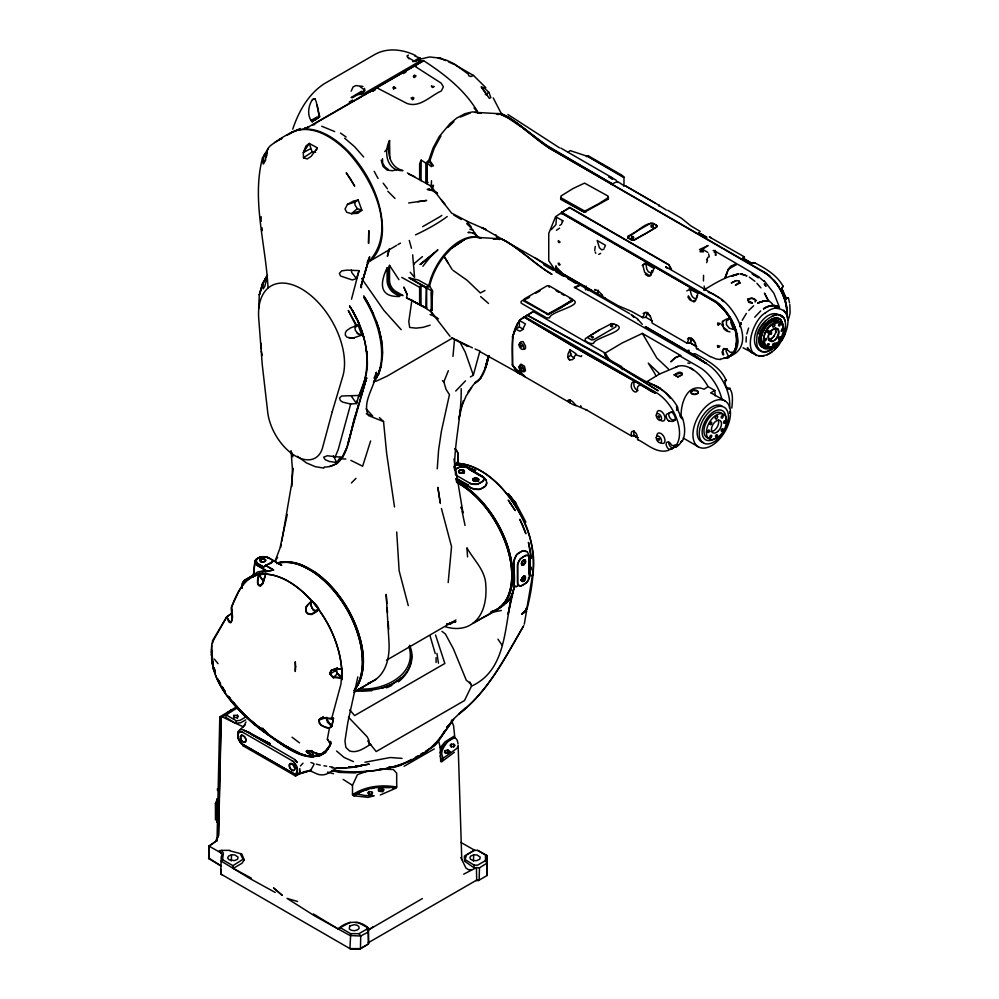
<?xml version="1.0" encoding="UTF-8"?>
<svg xmlns="http://www.w3.org/2000/svg" width="999" height="999" viewBox="0 0 999 999"><rect width="100%" height="100%" fill="white"/><g stroke="black" fill="none" stroke-linecap="round" stroke-linejoin="round"><path stroke-width="1.5" d="M368.481 789.347L362.699 790.808L353.871 795.816L356.631 793.918L365.184 795.504L374.275 795.816L368.094 797.352L353.871 795.816L352.497 794.729L352.497 785.314L357.467 774.637L367.869 770.891M475.974 880.556L478.421 880.531L487.212 875.436L486.875 863.211L485.489 860.614L485.489 854.907L477.609 850.361L474.188 850.361L464.385 856.093L464.56 861.138L474.138 867.869L474.188 865.159L465.122 859.59L466.508 854.894L474.188 850.361M529.645 576.798L529.657 557.966L528.471 555.544L525.699 555.456L520.217 558.941L517.569 564.235L517.619 584.49L520.679 586.113L526.735 582.629L528.459 579.895L528.621 577.472M562.499 273.464L556.58 270.005L556.056 266.533M623.975 186.264L623.975 177.123L622.34 175.499L587.986 155.657L586.475 156.506L587.986 155.657M715.334 301.71C730.406 312.862 743.98 336.488 732.642 354.258C743.843 336.551 730.144 313.162 715.459 301.898L561.913 213.249L561.176 213.886M754.982 263.112L751.223 262.949L743.268 258.416L743.268 257.193L743.481 258.466L751.273 263.012L754.208 262.562C765.334 268.294 776.772 274.9 783.066 286.189L782.929 287M216.034 819.068L216.059 803.308L217.108 798.913L216.059 803.308L218.544 804.932L217.095 806.243L217.357 822.177L217.095 806.243L217.832 804.994L215.422 803.471L216.184 802.609L215.896 818.243L217.058 821.578L215.896 818.243L215.497 819.392L217.757 820.803L216.758 821.99M458.116 455.344L458.104 460.989L454.233 467.12M487.212 875.436L486.863 855.494L477.609 850.361M519.842 344.992L519.842 342.857L520.929 341.758L523.126 341.621L525.511 346.129L525.524 348.276L524.438 349.375M551.236 229.67L555.968 224.613L556.406 217.17L562.812 220.754L562.237 221.691M362.462 660.227C362.649 670.416 360.801 681.118 354.608 689.46M425.849 183.117L425.849 163.087L421.178 160.115L421.029 180.619L425.849 183.117L428.121 182.405M557.529 269.118L554.47 269.118L548.751 260.689L548.751 233.454L555.569 216.696L569.555 207.342L668.843 264.66L671.515 269.38M782.829 329.37L781.305 331.443L781.767 329.058A1.374 0.799 -60 0 1 782.829 329.37C784.365 306.468 758.84 325.012 759.777 337.849A16.558 9.565 -60 0 0 760.501 344.78C774.787 363.374 797.989 312.212 771.727 324.812C756.031 336.288 767.095 359.952 780.381 339.385C788.586 331.568 780.719 314.385 770.679 325.199C762.874 329.283 759.252 351.835 772.389 346.303M513.873 584.727C516.158 574.962 510.951 564.073 516.446 555.132A16.259 11.513 -75.1 0 1 524.013 550.761L526.498 551.548M260.901 561.962L260.951 559.065L264.061 558.866L265.597 559.865L265.409 561.138L262.362 562.075L259.777 560.227L260.951 559.065M342.22 679.707C342.37 646.041 326.573 612.375 301.136 590.471C290.309 581.293 276.885 573.726 262.287 574.013C245.042 575.287 236.925 592.707 231.656 606.843L232.255 610.676M221.079 865.821L208.704 858.641L208.978 846.091L215.247 841.807L218.419 835.639L221.079 717.432L237.575 707.829M389.548 140.559C386.925 152.497 389.26 167.07 402.959 170.592C386.875 171.491 383.366 152.035 389.548 140.559L389.847 158.466M681.555 373.351L682.117 374.912L677.921 376.973L674.275 374.875L677.909 372.689A2.572 1.486 0 0 1 681.543 372.689A2.572 1.486 0 0 1 681.543 374.787L677.909 376.885L674.288 374.787M413.836 264.373L413.761 263.449M723.513 358.316C752.697 352.734 730.993 309.303 714.123 300.299L561.55 212.188M212.45 643.518L212.5 640.771L226.773 616.795L231.943 613.274L226.723 616.907L213.399 640.421L211.813 644.355L211.301 655.282M371.628 794.954L371.69 791.857L369.168 791.583L367.632 792.869L369.131 794.317L372.04 793.93L372.565 792.756L371.69 791.857M703.446 280.906L703.558 275.299M217.008 841.183L219.792 716.845L237.3 706.455M233.716 715.409L233.679 717.195L236.676 717.707L238.149 716.558L237.5 715.272L233.716 715.409L233.891 718.481M350.674 933.665L349.962 948.613L360.452 948.625L360.726 936.001L358.953 933.665L350.674 933.665L340.297 927.671L338.087 928.933L314.935 916.071L287.038 898.401L297.59 901.498M369.093 794.405L369.168 791.583M570.741 353.309L570.691 355.294L574.413 358.379M746.29 336.75L746.103 342.095M360.452 948.625L368.544 943.968L368.531 928.121C359.752 919.679 346.653 920.728 338.087 928.933L313.436 913.96M208.704 858.641L209.066 846.103L216.408 840.796L218.594 835.089L221.216 719.018L221.079 717.432L219.792 716.845M478.421 880.531L479.12 880.107L479.483 867.819L486.875 863.211L486.863 855.494L485.489 854.907M211.401 652.647L211.676 645.591M291.82 486.501L292.395 468.868L291.059 450.624M461.176 388.661C461.738 415.746 454.245 442.132 454.557 469.218L454.645 465.522L455.606 474.313M231.293 860.988L231.518 854.794L234.915 854.982L238.024 857.13L237.6 859.24L234.54 860.614L229.133 859.814L227.647 858.066L228.546 856.106L231.518 854.794M237.4 718.356L237.5 715.272M431.493 180.719L431.293 186.126L427.46 184.203M473.476 860.988L473.688 854.794L477.097 854.982L480.194 857.13L479.77 859.24L476.71 860.626L473.064 860.601L470.404 859.115L469.955 857.504L470.716 856.106L473.688 854.794M653.234 227.697L652.822 225.337L650.799 225.799L652.747 226.498L653.309 225.799M748.713 301.298L748.688 302.272L752.472 303.122L748.713 301.298L747.864 299.113L751.947 298.152L756.043 300.312L755.194 301.91L755.606 300.337C754.295 297.365 750.274 298.439 747.864 299.113L748.688 302.272L751.298 302.447M529.083 573.401L529.657 557.33L529.657 574.113L529.083 556.618M785.389 328.896C788.186 300.224 756.206 321.516 756.892 337.749C753.933 366.258 785.738 345.017 785.389 328.896L782.766 336.75M765.259 313.024A26.886 15.46 -59.7 0 1 774.512 308.192C801.235 308.641 782.529 349.213 767.057 354.77C739.297 363.099 751.435 320.317 765.246 312.974M365.035 297.902C379.433 322.252 391.533 356.855 373.476 382.355M782.979 328.184C779.42 294.405 739.747 353.034 770.229 347.565M258.654 308.566L259.29 294.98L262.762 282.492M526.248 608.254L525.674 610.851L521.94 613.923L526.91 609.315C535.302 577.422 537.737 542.032 519.517 512.887C506.356 489.747 485.514 465.896 457.367 463.261M266.895 275.574L262.762 283.591L263.224 288.848L264.81 286.313L267.445 275.412M311.326 770.316L295.329 774.812L242.994 744.555L242.919 745.716L295.479 775.961L299.388 773.701M787.112 315.647L787.087 308.541L785.464 300.512M412.662 99.788L412.799 97.477L411.101 97.89L411.75 99.051L413.574 98.963L413.836 97.89L412.799 97.477M437.25 468.806L438.611 449.962L441.408 431.181L449.45 394.655L446.053 389.373L443.843 381.905L448.339 370.716M414.21 77.597L414.373 75.312L415.984 75.774L415.272 76.923L413.324 76.623L414.373 75.312M262.163 227.934L261.825 230.906L261.551 229.133M681.218 417.02C680.294 404.145 687.162 382.142 704.145 389.223L708.041 386.588L714.809 390.497L715.209 395.816M212.312 650.399C209.203 681.231 233.404 705.943 254.77 724.787C272.727 735.764 312.724 777.647 330.482 743.78L330.632 741.37L330.294 743.606M761.488 337.6L761.7 342.982L763.086 345.229L766.957 346.665M737.287 344.78C738.211 334.64 734.59 324.375 729.233 315.871M452.972 356.406L454.495 339.523M567.732 357.417L568.044 353.858L570.029 349.712L576.073 353.808L572.764 359.578L569.63 359.94L567.732 357.417L570.691 355.294L570.029 349.712M448.176 582.579L451.548 546.69L441.433 508.516M237.75 734.627L238.024 731.93M393.718 89.348L393.956 86.95L395.779 88.149L392.807 87.937L393.956 86.95M378.596 788.973L378.409 790.896L382.068 791.62L384.078 789.822L381.68 788.174L378.596 788.973L379.583 791.408M444.792 750.761L444.592 752.672L448.264 753.408L450.274 751.598L447.877 749.962L444.792 750.761L445.779 753.196M293.207 468.344L291.546 484.465L281.743 541.383M254.845 561.938L253.309 576.698L254.433 575.674M773.588 336.863L775.674 332.817L775.549 328.134C760.876 333.579 772.702 350.462 778.308 333.966C780.256 321.653 763.573 333.654 769.342 340.684L771.802 341.633C776.797 340.284 780.806 333.541 778.046 328.783L775.461 328.072M628.196 236.438L628.009 238.049L631.805 240.21L634.452 240.035L656.48 227.285L656.955 225.774L653.184 223.277L650.649 223.202L628.034 236.263L628.009 238.049L628.196 236.438C636.863 233.791 647.577 217.707 656.955 225.774L656.48 227.285M333.741 678.296L329.92 673.988L330.869 670.416L337.6 668.144L334.066 669.093L341.97 668.868L340.984 683.928L331.543 719.018L321.84 718.069L319.805 718.993L318.843 720.666L320.729 724.737L323.114 726.186L329.408 728.184L331.78 726.435L333.479 718.231L321.029 718.194L318.743 720.192L319.368 723.401L321.978 725.848L327.197 728.109L329.533 727.584L331.805 726.323L333.466 718.231L331.543 719.018M255.12 560.514L253.209 577.11L255.407 575.049L260.602 572.939M433.454 185.252L433.229 186.988L432.729 185.364M330.457 742.469L330.007 745.791L325.312 752.597L319.655 755.868M275.237 892.457L249.987 878.583L221.179 861.113L222.527 859.677L223.376 853.296L221.616 850.386L219.218 850.786L222.203 854.595L221.241 856.692L220.791 874L222.527 875.062M782.704 329.745L782.916 324.163L780.719 319.505C766.882 312.425 750.499 341.433 764.834 348.713L770.841 347.277M212.238 654.869L212.987 667.382L215.11 674.05M731.817 408.079C732.392 402.335 733.703 391.034 728.708 388.062A4.283 2.473 60 0 1 726.41 387.088M268.331 148.214L262.575 157.692L263.324 164.061C267.645 158.379 264.772 149.55 271.191 145.105C279.146 139.261 287.575 133.654 296.915 130.32C315.984 126.074 333.941 138.499 346.928 151.124C371.903 177.722 398.676 230.357 368.431 261.938M533.279 570.629L526.635 609.715L521.653 614.135L526.498 611.326L526.173 608.791M411.638 301.923L408.791 321.628L409.677 327.447L416.059 328.147L422.939 327.372L430.157 325.162M736.001 347.889L736.688 336.813M258.479 574.8L257.492 580.644L257.967 584.278L260.052 585.776L262.425 583.866L265.672 574.013L258.479 574.8A75.35 43.506 60 0 0 242.37 585.564L238.486 591.895L231.181 607.854L232.23 619.542A5.407 2.223 89.8 0 1 230.082 622.527L226.773 616.795M524.3 624.163L526.498 611.326M412.475 300.537L406.531 297.877L407.117 294.53L403.921 287.275L407.117 294.53M280.657 547.44L281.194 544.418M367.682 740.921L376.198 751.548L464.485 700.574L471.503 686.138C509.715 668.656 503.459 619.742 514.448 586.45L508.079 614.173L510.864 598.988L514.448 586.45M533.366 570.317L532.28 576.186L533.291 570.367A75.35 43.506 60 0 0 480.432 470.641L479.445 470.079A75.35 43.506 60 0 0 457.392 463.386M327.347 739.185L330.482 743.78L327.347 739.185L329.408 728.184M458.141 459.74L457.679 462.15L454.345 466.82M605.544 298.276L597.09 293.394L598.214 290.135M746.827 333.953L748.613 328.059M651.336 227.385L651.798 225.187M605.082 298.239L617.969 305.619L631.605 311.388L642.757 317.657L645.891 317.307L647.677 312.437M486.675 482.567L486.113 485.114A16.259 11.501 15.1 0 1 478.546 489.485L471.341 488.311L456.555 478.521M287.312 514.46L279.857 548.488L275 561.376L277.61 557.405M357.842 676.872L347.827 722.439L344.967 740.908L345.829 747.389L349.625 750.973C357.53 753.546 364.348 747.851 370.804 744.28M761.638 336.313C763.411 329.208 768.156 321.278 775.986 320.167L778.546 320.866L780.781 323.314M488.611 355.994C486.126 365.472 484.665 377.909 474.787 382.767M459.165 473.176L459.965 469.955L463.711 470.204L464.373 472.177L462.25 473.201L459.977 472.927L458.578 471.69L459.965 469.955M608.129 197.74L599.038 203.509L585.889 210.577L584.053 210.714L561.088 197.864L561.001 195.979L572.976 188.574L584.54 183.104L608.029 196.066L608.191 199.138L608.391 197.577L608.191 199.138L584.353 212.263L560.764 199.388L560.914 197.49M381.431 364.76L378.409 374.55L381.431 364.76L378.883 373.426L376.173 378.721M355.257 326.111L355.569 324.887L348.276 310.439L356.693 325.587L355.569 324.887M651.123 275.237L652.047 270.592L650.124 275.274M725.224 277.922L727.909 270.479L731.83 266.009M488.848 355.569L485.789 367.632L489.198 355.619M266.121 156.831L267.233 152.522M486.051 365.272L487.462 359.777L485.014 368.731L480.332 378.321M348.039 443.119L351.835 428.671M351.498 299.213L359.053 270.629L346.915 270.117L341.658 270.904L339.398 273.376L340.522 275.999L352.26 279.97L356.518 278.621L359.053 270.629M355.881 413.973C349.101 430.831 350.287 467.132 324.2 467.07M470.417 376.948L473.326 375.224L479.932 350.911M652.522 272.352L654.12 267.782L645.779 262.987L644.018 263.536M352.185 427.397L353.883 421.066M299.375 772.914L299.9 770.966M485.014 368.731L487.787 358.491M350.849 307.879L351.386 308.629L349.687 306.131C360.901 324.151 368.082 345.217 367.307 366.621C366.483 379.695 359.677 391.059 356.543 403.546L350.674 404.021L338.261 449.488L335.227 456.793L327.422 455.719L323.664 457.167L325.15 459.627L329.233 461.451L336.663 462.475L340.796 456.993L335.239 456.793M354.258 419.717L355.756 414.31M431.381 166.683L427.11 163.124L427.185 184.078L427.11 163.124L429.907 160.739L434.228 148.252L440.959 135.914M788.91 318.107L790.109 312.887L789.809 304.52M604.295 247.927L605.481 245.317L597.19 240.484L599.45 247.852L601.823 249.85L603.97 249.113M357.417 400.449L356.543 403.546L351.423 396.291M389.523 265.372L389.523 280.769A8.566 4.945 60 0 0 395.579 291.246L403.047 295.554L399.762 295.067L394.368 291.945A8.566 4.945 60 0 1 388.311 281.468L388.311 269.593L389.523 265.372L398.938 279.658M356.156 412.962L358.491 404.845M775.674 332.817L775.973 330.856M595.242 246.466L594.705 250.512M529.07 574.974L531.318 567.27L529.582 573.151L529.582 556.693L527.372 551.785L522.802 550.711L516.758 554.383L514.035 559.915L513.611 582.729L514.185 585.826L515.759 586.738L517.857 586.051M387.1 267.907C379.583 283.541 379.383 297.315 399.775 296.466L394.368 293.344A10.277 5.932 60 0 1 387.1 280.769L387.1 267.907L388.311 269.593M346.366 448.788L343.644 455.069M356.281 412.5L366.608 377.809L346.69 447.864L341.433 458.791L345.804 459.028M262.762 283.591L259.29 294.98L263.736 281.331M360.864 396.89L366.608 377.809M231.955 709.552L231.393 711.35L221.079 717.432M263.249 581.231L258.891 574.662L257.48 582.917L258.828 585.614L260.751 585.764L262.762 583.766L265.322 575.986M739.997 326.348L741.071 322.939L739.722 326.273M370.617 440.946L362.637 466.221L350.886 460.364M594.767 289.523L595.092 290.547M771.44 333.741L771.565 332.205L770.217 333.167L770.529 334.29L771.44 333.741L770.466 332.917M440.134 753.046L441.833 747.702L447.814 741.42L454.82 737.537L453.621 725.986L451.486 720.204M463.399 400.674L460.489 409.715L458.928 418.893L462.062 405.557L466.046 396.166L471.64 387.637M739.847 326.685L741.071 322.939M358.341 397.327C373.276 367.919 367.595 332.617 349.475 305.806M243.456 726.822L235.527 723.301L236.363 720.779L240.072 720.329L246.141 716.77M686.8 290.896L690.297 289.273L698.538 293.444L689.235 288.686L690.297 289.273C690.621 292.744 691.308 297.889 695.479 298.763L696.515 298.376L697.664 294.917M262.575 157.692C251.361 199.987 266.009 244.892 267.982 287.675M597.552 293.319L598.463 290.697M337.113 668.393L336.451 670.279L337.113 672.939L341.945 678.021M464.56 861.138L465.122 859.59M729.732 413.199L729.769 411.513M292.732 129.196C298.626 111.563 308.254 94.156 324.163 83.791L375.199 54.271C387.812 47.34 403.296 49.451 415.746 55.607M380.482 791.52L381.68 788.174L382.829 791.795M461.775 859.502L458.154 745.654L457.005 748.313L443.044 758.341L441.87 761.613L440.684 761.588L440.259 748.026L438.461 740.022M446.678 753.296L447.877 749.962L449.013 753.583M773.713 320.841C764.485 324.051 756.206 338.898 764.809 346.266L766.021 346.441L764.422 345.904M522.877 581.493L520.704 580.044L522.664 578.433L523.563 575.986L525.324 576.46L524.537 580.419L522.877 581.493L521.453 580.794L521.953 578.046L523.676 576.311L525.324 576.46M727.035 272.665L725.199 277.46L727.572 271.016M706.63 262.637L707.554 260.227M316.458 150.05L317.332 147.815L309.265 143.456L305.994 145.954L303.321 152.56L303.484 157.817L307.255 158.953L311.226 156.306L317.332 147.815M332.729 770.566C371.853 775.062 422.49 768.144 444.418 731.256M696.778 346.715L690.284 342.944L687.062 343.244L652.16 323.089L651.036 317.732L648.251 313.449L645.854 312.225L643.131 313.436M757.754 334.39L760.826 327.36L765.546 321.016M262.287 730.306L260.976 728.184L264.71 730.257L270.467 736.325L262.287 730.306L263.137 728.383M351.186 91.134L353.097 86.913L355.831 85.589L362.949 86.389M653.708 268.706L654.12 267.782M265.996 278.234L266.433 277.36M781.792 340.584L784.964 334.278M581.718 355.644L581.243 356.593L575.661 354.732M312.175 121.828L318.906 116.958L319.118 115.609L316.208 101.661L314.922 98.776L312.462 99.563C308.241 105.707 306.718 116.034 312.175 121.828L312.874 120.467L317.807 117.62M347.44 204.42L345.017 209.066L346.703 212.263L351.448 213.686L357.854 213.274L361.85 210.252L358.179 200.037L353.321 201.099L347.44 204.42L354.72 202.21L358.179 200.037M699.462 249.575L708.104 245.542L700.324 250.674L703.146 250.811M617.444 182.455L617.832 181.731L623.813 185.564M742.245 320.267L746.39 313.411M243.968 725.786L246.004 722.015M263.961 281.868L264.473 280.919M264.698 280.519L266.92 276.473M787.899 320.142L788.523 319.031M523.788 625.611C505.407 656.655 489.035 690.297 459.965 713.049M329.92 673.988L335.864 670.516L337.05 668.443M523.076 626.823C505.019 658.179 488.012 691.633 458.691 714.235M426.76 307.967L419.63 304.707L419.63 287.3L421.004 284.915L426.286 287.375L428.771 285.839A45.667 26.361 -60 0 1 479.832 237.637M425.899 308.054L426.286 287.375L409.128 277.834L418.244 280.032L428.771 285.839M610.264 361.176L605.157 353.097L533.216 311.563L521.028 318.981C509.615 331.218 512.612 349.712 512.425 365.01L517.819 372.677L568.593 402.01M744.305 257.068L743.268 258.416M706.543 259.777L708.029 257.243M783.066 286.189L781.693 288.311L786.325 298.951L781.693 288.311M331.094 743.431C328.309 749.487 323.738 755.444 316.671 756.318L325.312 752.597L328.384 747.976M631.83 236.563L631.992 237.65L633.828 237.337L631.83 236.563L631.955 238.549M462.375 472.415L463.711 470.204L464.348 473.164L462.375 472.415L460.227 472.927M264.648 280.282L267.27 275.986M341.895 457.929L343.094 456.356L336.975 463.511L329.695 466.508M524.025 564.585L525.511 562.225L525.249 560.139L523.951 559.877L522.227 561.326L521.441 563.561L522.127 565.272L524.025 564.585L522.564 563.299L523.563 560.014L525.511 562.225M473.039 478.758L474.088 480.332L477.597 480.669L478.583 479.12L476.211 477.909L473.039 478.758L473.226 480.631L475.661 481.431L478.034 480.694L478.583 479.12L478.583 481.481M361.613 91.221L351.111 97.502L352.385 97.715L357.854 94.555L360.864 94.331L364.71 90.522L364.598 88.387M443.356 733.828L453.708 719.467M260.751 585.764L263.611 581.505M367.32 262.113L369.68 256.768L360.627 287.412L368.556 260.289L361.413 285.002L361.438 287.737M374.987 88.849L372.889 91.184L375.537 89.648M229.92 850.836L241.77 853.958L244.268 859.914L241.983 863.261L233.229 868.381L232.917 865.671L222.527 859.677M723.139 350.312L723.925 349.163L727.01 349.475M438.998 740.022L452.472 720.579M314.011 764.447L310.327 770.903L317.033 773.938A7.905 4.446 -1.3 0 0 327.684 773.501L337.412 767.881M328.846 746.74L325.524 751.398L320.754 755.107M440.209 747.776L444.992 741.882L454.158 736.163M340.159 460.152L336.975 463.511M730.681 322.115L733.491 329.495L729.345 328.221L726.46 324.8L726.448 320.929L728.833 318.968L726.872 318.868L722.327 321.341L722.177 324.987L724.2 329.146L726.735 331.094L730.007 331.88M425.849 163.087L428.908 160.04L433.042 148.039L439.21 136.576L450.249 123.364L456.78 118.069L464.935 113.699L472.515 111.888L480.556 112.999M763.011 331.393L763.885 330.194M723.014 322.065L723.688 321.141M467.944 391.97L473.851 384.253L481.006 377.647M754.745 317.232L760.714 310.901M354.158 690.421C370.292 669.293 362.412 639.697 352.335 617.607A72.927 42.008 60 0 0 336.426 592.482M422.877 266.271L430.007 257.33L437.887 249.85L420.192 264.448L430.007 257.33M379.383 769.018L393.344 769.492L396.678 773.201L396.715 787.025L395.716 788.261L380.357 794.979M465.509 380.856L455.719 391.046M448.526 725.299L446.565 727.659L453.034 719.954M562.312 213.349L561.463 213.411M727.921 269.543L730.631 266.358L736.425 263.524L715.334 251.323L714.198 252.322L715.384 250.549L713.124 250.562M730.007 388.099C728.121 392.794 722.639 380.956 726.248 380.669C721.203 367.682 706.867 360.09 695.029 353.708L692.732 354.233L645.304 326.586L681.318 347.415L706.168 363.436A33.304 19.231 60 0 1 729.47 408.079M768.406 339.722L771.278 338.948L774.3 335.627M645.654 382.292L647.602 381.693L660.801 389.31A33.716 19.468 60 0 1 677.21 406.343A2.847 1.648 60 0 1 677.247 409.702L676.485 410.139M384.74 151.623L387.125 148.901M697.227 295.229L695.391 300.986L693.943 301.923L689.785 299.85L687.861 296.99M474.088 480.332L476.211 477.909L477.597 480.669M774.587 349.575L779.482 344.031M562.812 220.754L561.426 224.338L559.765 225.399M481.306 377.247L477.559 381.368A53.072 30.644 60 0 1 475.324 382.917M253.421 575.574L257.267 572.115L265.597 570.254L256.518 564.934M481.031 238.249A45.667 26.361 -60 0 0 464.323 239.698L451.673 248.189L444.093 256.343A45.667 26.361 -60 0 0 429.595 286.201L426.66 287.987L426.66 308.966L430.294 311.064A1.711 0.987 60 0 0 431.506 310.364L431.506 292.183A1.711 0.987 60 0 0 430.294 290.085L426.66 287.987M673.776 446.84L674.65 445.904M437.787 742.269L434.528 745.778L425.624 751.186M300.437 765.958L303.034 763.186M748.763 310.427L753.633 305.794M672.04 448.713C679.819 440.834 672.502 448.788 670.666 443.706A4.283 2.473 60 0 0 666.533 442.607A4.283 2.473 60 0 0 667.644 448.014C668.743 450.661 674.787 448.863 670.267 446.503A4.283 2.473 60 0 1 668.781 442.157M447.227 216.546C437.587 223.676 426.486 229.758 415.534 234.852M447.802 127.51L453.933 121.653M727.035 348.676L726.011 351.186L728.87 357.242L720.591 359.078M767.082 325.487L769.667 323.039M730.494 356.193L733.478 353.097L735.826 348.713L732.304 354.782L726.673 357.842M398.414 681.805C409.315 673.463 415.859 658.254 409.503 645.254M311.613 600.849L307.367 605.207L305.669 608.841L306.718 612.737L310.127 614.385C320.966 611.413 320.367 607.467 311.613 600.849A75.35 43.506 60 0 0 265.422 574.188M351.398 482.992L355.994 478.321M644.805 312.749L642.757 317.657L642.12 317.108M687.524 339.011L688.711 337.799L691.221 338.062L695.441 343.119M362.812 94.231L420.829 60.602L419.18 59.153L420.492 58.354L414.56 55.844M421.178 160.115L419.63 163.749L419.63 178.621L421.029 180.619L407.38 172.964M509.84 599.263L504.295 604.782L498.489 608.828M311.863 614.435L315.534 610.851L318.831 609.29L311.975 600.736L305.769 606.98L305.906 611.813L308.379 614.198L311.863 614.435L318.831 609.29M451.261 744.18L450.074 745.304L451.073 746.653L453.771 746.64L455.057 745.379L453.721 744.205L451.261 744.18L451.473 747.264M451.348 721.116L465.721 707.592M270.367 563.486L273.601 560.689C271.278 564.485 266.233 563.786 263.599 567.032L258.266 563.948A7.418 4.283 0 0 1 258.266 557.892A7.418 4.283 0 0 1 268.756 557.892L281.681 565.347M239.71 729.944L245.342 724.75M519.368 320.442L525.424 323.938L522.527 329.72L519.942 331.218L515.621 329.133L517.819 323.139L512.425 337.038L515.621 329.133L519.368 326.973L519.368 320.442L533.216 311.563M273.639 560.826L263.611 567.032L256.855 563.036L256.181 559.452L261.026 556.718L266.97 556.992L281.518 565.284L279.083 563.736M337.437 673.763L333.991 676.872L341.496 677.634L337.437 673.763L335.864 670.516M695.429 300.087L693.306 301.074M611.7 184.166L610.864 183.054L611.101 184.628M325.761 750.998L319.056 755.444M357.405 208.629L351.448 213.686L361.85 210.252L357.405 208.629L355.144 205.369L354.72 202.21M496.54 114.236L498.126 113.474L499.562 114.098M413.848 263.811L422.427 256.631M420.192 264.448L434.253 252.884M474.537 622.552C486.575 614.622 503.596 610.014 508.603 594.817C511.663 586.55 512.262 577.597 511.55 568.881A72.939 42.133 60 0 0 505.219 542.02C495.841 518.081 479.97 495.454 457.205 482.717M451.673 248.189L464.323 239.698M571.74 301.398L572.415 300.574L571.74 299.75A2.023 1.161 0 0 1 571.74 301.398L548.151 314.573L524.55 301.398L523.888 300.574L524.55 299.75A2.023 1.161 0 0 0 524.55 301.398M696.628 348.539L710.314 356.668M265.746 160.002L262.612 162.437L264.623 154.071L266.758 155.832M729.932 268.306L737.499 264.111L759.302 277.085M266.433 574.1L262.287 574.013M731.718 354.945L726.847 357.517M642.207 265.459L645.903 263.649L653.658 268.094M319.543 116.97L312.874 120.467L315.534 119.868L319.543 116.97L317.257 105.182M728.87 357.242L733.578 352.01L730.356 352.385L726.298 348.901L723.613 348.576L722.077 352.085L722.814 354.795M763.486 308.841C767.557 305.881 773.388 304.058 778.096 306.643C773.151 304.295 767.806 306.069 763.486 308.841C767.731 306.181 773.326 304.146 778.096 306.643M401.173 677.971L392.495 684.128L381.843 688.336M454.27 752.334L441.87 761.613L440.134 755.831M740.059 282.979L739.31 282.467L735.414 285.177L740.059 282.979L738.898 280.919L736.138 280.632L731.418 282.904L736.138 280.632M556.431 230.282L559.565 228.134M287.225 135.277L291.671 132.268M303.484 157.817L312.163 151.948L315.597 152.273M288.861 134.266C311.788 119.38 338.574 139.485 353.459 156.918C370.442 177.285 382.467 203.084 382.442 229.97A75.35 43.506 60 0 1 372.44 258.579L367.32 262.662L396.578 245.429M373.264 926.76L368.344 930.019L422.365 898.576M680.694 355.532L675.961 357.242L670.804 361.825L674.8 357.954L680.694 355.532L642.369 333.404L622.077 343.019L604.495 353.484L605.968 357.642L621.428 366.571L623.276 369.081M232.917 865.671L243.057 859.252L244.268 859.914M770.241 339.373L772.04 338.249M412.887 61.788L419.443 57.73M485.277 94.643L488.936 92.383L490.846 97.59L489.373 98.389L481.331 86.95L484.215 87.937L488.936 92.383M524.775 316.683L522.577 318.032L524.775 316.683L524.138 317.083L572.027 345.691L655.307 392.819C649.225 393.069 631.443 372.714 631.256 386.351A4.283 2.473 60 0 0 634.278 391.596A4.283 2.473 60 0 0 637.312 389.847L637.624 386.85L639.934 384.702L655.307 392.819L587.474 354.695L524.138 317.083L524.775 316.733L655.956 392.47A33.329 19.243 60 0 1 678.508 424.75A33.329 19.243 60 0 1 669.055 449.812M256.556 558.941L260.689 557.18M434.265 748.888L404.12 766.245M561.426 212.562L569.817 207.792L668.806 264.935L671.253 269.38M349.2 102.11L352.597 100.05M703.646 290.185C714.472 283.491 726.098 276.261 738.711 273.913L732.18 276.049L738.711 273.913M646.778 381.755L659.427 374.076L677.871 366.333M420.542 754.27L423.089 752.722M452.048 269.418L444.093 256.343L447.914 262.812M767.057 354.77L771.79 351.91M493.656 611.338C518.743 598.738 514.485 564.672 506.406 542.644A72.939 42.12 60 0 0 495.204 519.517C485.639 504.095 472.964 490.159 456.893 481.406M457.492 243.619L458.279 243.144M357.854 94.555L362.387 91.945M413.211 60.964L415.896 61.014L419.243 59.091M359.39 93.631L364.71 90.522M373.289 89.86L368.843 92.42M622.477 369.543L620.629 367.033L658.179 390.771L597.09 353.171L526.997 315.035L620.629 367.033L621.428 366.571M354.545 691.758L375.899 679.32M353.946 692.232L371.253 682.167M352.497 794.729C365.397 786.113 381.718 784.44 396.715 787.025M371.528 90.584L305.494 128.709M403.334 73.564L405.981 72.028M414.822 61.626L420.492 58.354M369.056 92.02L423.576 60.539L420.616 62.5M312.562 124.887L354.383 100.749M357.08 99.188L361.126 96.853M363.823 95.292L366.521 93.731M477.247 111.201C464.597 89.773 444.28 74.063 423.701 60.727L353.783 101.086M422.689 226.661L440.035 216.646A11.414 6.593 0 0 0 441.795 215.322M397.852 244.643L400.487 243.107M452.622 338.012L387.137 376.123L375.761 381.381M529.657 296.803C528.908 299.2 518.706 299.9 521.316 303.259L546.715 317.932L549.575 317.844C550.174 310.889 589.61 304.595 569.517 298.464M535.839 293.231L540.047 290.796M318.806 609.253L316.533 610.564C311.688 611.176 309.94 604.245 311.963 600.736L310.564 604.595L313.174 610.139L315.534 610.851M714.809 390.497L710.589 392.932L712.886 393.931M245.766 719.842L240.722 722.752L235.527 723.301L222.115 716.795M386.488 660.227L455.931 619.967M299.288 773.763L295.392 776.011L295.329 774.812L241.633 744.155L237.837 737.974L238.199 733.166L241.371 731.468L293.331 761.45L297.427 768.543L296.79 773.338L293.132 773.9M485.489 860.614L477.622 865.159L474.188 865.159M368.181 942.781L476.698 880.082L479.12 880.107M366.808 944.967L359.752 949.05L350.674 949.05L220.791 874L220.779 869.38M358.953 933.665L366.983 929.045L366.82 927.147M472.764 623.401L496.953 609.602M310.914 120.492L317.108 116.97M274.588 142.545L281.955 138.374L278.721 139.81M485.789 87.662L473.526 75.474L470.816 76.523L468.818 75.824L468.306 74.126L454.607 64.111L447.077 60.44L438.224 58.129L440.447 58.142L445.766 60.589M672.04 412.1L667.644 413.761A4.283 2.473 60 0 0 666.158 416.396A4.283 2.473 60 0 0 668.368 420.591C674.737 423.339 678.333 419.118 672.04 412.1L670.267 412.25M291.521 132.542L300.125 128.534M408.416 55.12L407.018 55.907L408.953 58.766M497.939 608.978L490.447 612.387M411.313 759.49L400.599 765.359L394.53 767.244L388.998 766.67M415.322 757.279L418.007 755.806M574.987 287.7L580.394 285.214L629.657 313.636M535.202 257.904L547.714 266.196L579.832 284.852L574.263 287.275L706.168 363.436L686.675 350.736L688.973 350.212L689.298 352.834M637.899 437.712L633.878 435.527L631.58 436.051L585.826 409.565L586.962 410.189L575.661 405.269C569.318 395.616 562.212 401.111 576.073 405.706L575.661 405.269M340.297 927.671L350.312 922.189M718.169 325L718.868 323.801L717.694 322.914L718.169 325L720.267 323.851M454.695 469.842L460.539 466.683L466.283 467.17L483.778 477.31L483.466 480.844L477.135 484.415L471.041 483.853L455.394 474.837M321.029 718.194L323.451 716.895L318.743 720.192L325.349 717.856M484.965 290.497L480.357 292.969L467.12 280.307L452.947 270.292M646.378 381.456L645.554 381.893L646.778 382.13L620.629 367.033M717.919 347.19L719.055 347.14L718.818 346.066L717.444 345.517L717.919 347.19L720.017 346.066M416.571 65.897L414.498 66.034L441.158 83.129L443.419 86.838L441.283 91.009C430.407 95.729 419.855 108.204 406.893 103.409L376.835 87.787M310.439 148.801L303.321 152.56L309.265 143.456L312.163 151.948M599.462 329.957L585.389 338.586C583.441 341.283 590.933 344.58 593.643 343.344C593.756 337.512 633.578 329.77 613.648 323.938M366.983 929.045L368.181 932.079L360.726 936.001L350.125 935.564L338.087 928.933M610.938 323.938L599.612 329.82L588.498 336.725L588.061 337.962L591.558 339.972L593.693 339.722L615.908 326.81L615.846 325.212M567.757 152.11L570.329 150.662L588.661 156.731L623.975 177.123M717.532 324.3L719.617 323.214M463.711 874.162L476.423 867.607L479.483 867.819M615.971 182.193L611.575 184.191M358.117 325.062L354.957 327.697L355.294 330.257L358.142 333.878L361.775 335.115L358.117 325.062L350.637 327.859L346.566 330.669L345.354 332.817L345.379 335.252L346.94 337.187L352.497 338.286L361.775 335.115M460.364 117.045L470.317 112.974M598.751 254.345L600.686 253.396M307.717 753.109L311.825 751.111L313.199 756.106L319.905 754.407L311.438 751.485L307.217 750.536L306.193 751.173L307.717 753.109L313.199 756.106M674.275 374.875L680.719 373.027M772.327 349.4L766.845 351.885L761.45 351.573L757.966 348.139M452.135 622.302L449.363 623.563L455.881 621.603L446.528 624.213M356.631 793.918C368.431 787.399 382.555 785.002 395.716 788.261L392.907 787.949M357.854 771.865L355.319 772.951L339.41 772.402L332.105 770.591M757.916 302.947L764.06 300.961L767.981 301.223L764.06 300.961L757.916 302.947L764.06 300.961L767.981 301.223M497.49 114.56L499.537 113.724C518.731 121.079 532.405 137.8 549.787 148.364M256.731 574.363L259.315 573.351M610.864 323.901L612.337 323.601M698.001 348.589L696.478 348.663L695.391 343.269L693.081 339.61L689.123 338.399L687.062 343.244L690.284 342.944L696.241 346.416M498.426 114.485L500.599 113.699C519.63 121.516 533.341 137.999 550.861 148.414L610.864 183.054M339.448 458.916L340.647 458.479M341.646 678.259L335.477 677.659L331.743 676.048L330.045 672.851L331.755 670.104L341.945 668.893M497.714 114.361L501.123 113.424L509.203 117.52L546.391 145.192L612.812 184.266M559.465 147.815L507.892 114.485M312.462 99.563L314.922 98.776M298.214 774.362L310.577 770.479M307.217 127.635L304.72 128.384L308.679 127.098L304.52 128.334M311.501 770.092L302.909 772.015M772.264 315.846L776.885 314.498M307.817 771.166L310.577 770.366M491.658 611.4L495.379 610.401M731.505 355.569C755.619 344.405 735.439 307.804 719.442 297.802L665.646 266.745L666.957 268.119M396.69 169.68L392.52 170.742L387.15 170.117L383.042 166.433L381.218 160.127M666.42 210.052L658.541 205.17L659.078 206.119M371.366 788.623L374.25 787.899M313.411 756.006L319.83 754.407L309.153 750.886L307.392 750.636L306.443 751.51L313.411 756.006L311.85 750.436M519.368 373.589L521.028 373.139L519.368 373.539L519.368 370.941M265.509 571.815L273.514 569.929L265.746 565.434M421.353 58.879L429.52 56.968L440.447 58.142M276.598 563.623C293.281 558.753 310.04 568.431 322.352 578.983M668.156 450.474C656.68 453.883 647.102 444.056 637.624 439.548L637.312 436.913A4.283 2.473 60 0 0 634.278 431.68A4.283 2.473 60 0 0 631.256 433.429L631.58 436.051M364.91 762.262L390.347 757.517L402.06 758.391M261.888 572.34L273.601 570.004L265.459 565.309M314.947 756.28L317.682 755.719M493.394 239.236L497.964 238.311L503.371 239.772C520.791 249.613 534.802 264.273 551.997 274.413C534.977 264.111 520.954 249.6 503.546 239.847L500.824 238.898L477.035 237.325M491.421 612.399L501.336 610.464M724.937 358.354L728.696 357.642M354.895 766.633L369.006 764.123L354.895 766.633L360.015 766.208L355.719 766.52M786.088 298.276L788.436 298.152L789.56 302.909M651.61 273.039L648.388 271.865L646.79 269.093L645.779 262.987M355.194 766.495L362.45 765.309C352.497 767.794 342.145 769.055 331.905 767.819M408.678 202.959L426.66 200.437L417.682 201.686M446.665 624.288L451.186 623.638L448.514 623.763M348.963 767.369L353.421 766.807M469.992 232.255L467.944 232.492L474.712 232.979M611.55 323.639L613.061 323.701M228.209 711.713L231.393 711.35L230.694 709.74M675.524 419.855L672.177 419.842A4.283 2.473 60 0 1 669.155 416.383A4.283 2.473 60 0 1 669.38 412.637M318.356 116.096L319.767 115.984M759.003 356.218L764.173 355.831M348.551 767.057L352.847 766.733M371.728 690.771L354.383 690.883M355.294 922.589L357.967 922.452L368.531 928.121M774.525 308.154L779.008 307.942M337.6 768.131L345.991 767.731M650.049 276.086L648.101 276.161L645.317 274.325M358.928 395.467L341.646 395.991L339.51 398.014L340.309 400.487L342.894 402.197L350.674 404.021M375.686 787.537L390.097 787.637M349.275 338.149L354.32 337.987M349.013 766.807L351.96 766.72M221.616 850.386L229.907 850.336M471.878 869.692L468.381 869.679L465.959 868.056L460.776 857.567M728.259 319.78L728.833 318.968M498.901 238.861L500.824 238.898M699.999 251.736L701.56 251.798M474.8 112.325L499.537 113.724L503.621 114.985M313.087 124.588L314.797 124.65M358.554 688.723C382.192 691.62 417.732 675.024 408.966 646.653M709.327 236.938L744.555 256.98M700.799 249.775L703.646 249.937L707.841 252.41M702.409 251.785L703.483 251.848M720.454 359.565L715.983 358.941L710.451 356.568M417.232 60.29L420.829 60.602M777.085 320.542L774.912 320.554L778.258 320.941L780.306 322.789M726.473 380.232L725.686 380.257A4.283 2.473 60 0 0 724.787 380.644M305.769 755.044L303.733 754.782M313.399 756.942C293.207 755.544 277.272 740.746 261.201 730.069C242.707 715.109 224.763 697.752 215.547 675.386M628.259 237.725L634.452 240.035M764.809 346.266L766.832 346.516M431.481 189.935L427.197 189.385L431.943 190.322L428.858 188.948L437.525 193.406L433.129 190.01L430.207 185.677M303.371 754.707L305.132 754.932M323.963 765.808L326.661 766.183M637.624 439.548L638.261 439.647M329.732 766.67L332.804 767.157M323.851 468.094L315.347 466.683L306.443 462.924L297.502 456.318M514.785 586.263L516.533 586.55M469.867 229.246L473.026 230.195M307.779 755.806L310.764 756.343M307.892 755.606L310.951 756.231L308.741 755.781M308.266 613.96L310.127 614.385M754.52 353.721L750.936 352.272L747.489 347.939L750.936 352.272L754.52 353.721L743.081 347.814M320.292 765.147L316.346 764.123M480.894 113.362L477.26 112.425L481.068 113.349M785.077 297.277L788.436 298.152M327.535 772.127L333.554 773.713M649.013 275.399L644.642 272.265L642.769 265.035M414.685 176.673L408.953 174.301M208.978 846.091L221.054 852.946M708.303 292.245L712.811 293.831L719.218 297.827M321.728 126.236L334.702 131.593M584.353 212.263L560.526 198.376M300.949 753.858L304.957 755.119M266.421 557.192L268.906 557.979M500.062 114.098L508.016 117.932L521.416 127.073M696.94 390.896L692.819 390.497L690.933 392.744L692.319 394.255L695.054 394.58L698.201 392.994L697.876 391.521M366.308 413.848L372.714 416.046L366.084 408.866M394.505 506.955L386.675 453.633L383.541 421.578L368.369 415.534C361.713 401.536 375.462 386.238 376.373 372.177A75.362 42.358 61.3 0 1 374.001 378.171M658.541 205.17L659.352 205.457L625.636 186.026M646.153 312.55L650.062 315.647M310.926 762.524L313.786 763.536M302.385 754.395L301.024 753.87M430.07 314.548L433.616 315.859M456.543 479.52L473.926 489.348L479.857 489.373L485.414 486.263L486.738 483.753L486.276 480.057L483.316 477.047L468.743 468.793M298.801 752.959L300.15 753.558M595.079 289.548L596.99 290.322M649.412 383.766A33.229 19.181 60 0 1 653.621 384.865L654.445 385.189M548.888 286.663L549.575 286.95A2.023 1.161 0 0 0 548.926 286.688M612.986 323.664L613.723 323.976M336.476 592.419C322.49 575.699 302.035 558.291 278.709 562.662A75.35 43.506 60 0 1 300.549 564.547L316.396 573.151A75.35 43.506 60 0 1 354.295 690.321M653.621 384.865L660.152 388.361A33.229 19.181 60 0 1 670.379 398.376M414.098 61.089L407.405 57.143M472.427 347.839L460.689 342.145M475.074 348.988L479.033 350.711M727.434 330.432L724.35 328.009M353.434 761.613L344.131 757.454L336.576 751.048M299.688 753.271L286.963 746.877M300.549 564.547L316.396 573.151M251.473 733.616L244.418 730.406A9.416 5.432 60 0 0 238.449 731.243A9.416 5.432 60 0 0 239.136 739.735M523.126 371.366L524.425 371.74L525.511 370.654L524.438 366.171L520.916 364.136L519.842 365.234L519.842 367.37M448.414 61.813L453.733 64.273M249.987 732.841L244.418 730.406L270.304 745.354M655.269 385.539L660.152 388.361L655.794 385.789M456.343 479.333L468.718 485.327L456.306 478.409M465.284 345.017L468.206 346.428L451.423 337.662L462.325 343.556M299.613 753.433L280.394 743.069M480.619 352.01L517.819 372.677L512.425 365.01L517.819 372.677M525.899 522.127L515.934 503.371L508.129 493.668L511.026 497.514M250.949 733.903L270.279 743.731L250.949 733.903L294.505 759.327L297.327 762.512L295.254 760.102M421.004 305.507L426.286 308.129L411.863 300.437L421.004 305.507L421.004 284.915L409.128 277.834M455.057 64.885L473.526 75.474M422.452 306.256L425.849 308.029M288.087 747.364L285.327 745.928L289.011 748.201M296.353 751.685L299.113 753.121M406.531 297.877L419.63 304.707M456.493 339.935L458.266 340.871M469.043 469.393L482.33 477.01M233.229 868.381L251.248 878.084M752.222 273.888L758.253 277.884M633.578 435.352L637.662 437.599M401.785 277.41L419.63 287.3M700.399 233.641L706.88 237.387L698.563 232.517L699.1 232.904M686.675 350.736L706.168 363.436L692.732 354.233M752.422 273.901L756.093 275.999M460.851 842.394L475.099 850.511M285.789 746.216L281.73 743.843M236.363 720.779L227.772 715.871L227.273 713.773M713.511 394.318L724.974 400.899A26.548 15.322 -60 0 1 716.558 442.02A26.548 15.322 -60 0 1 693.568 428.746A26.548 15.322 -60 0 1 724.974 400.899M587.1 156.081L622.964 177.085M560.801 148.077L610.514 176.773L616.183 180.295L617.17 181.88M608.628 176.898L612.599 179.196M562.012 213.411L714.909 301.686C724.899 308.167 731.131 318.619 735.202 329.57M554.47 269.118L481.78 227.522L486.163 229.633L468.106 221.728L451.56 213.049L433.803 190.322M562.487 273.651L592.569 290.984M543.668 264.747L553.046 270.167M555.731 271.716L563.773 276.361M567.807 278.684L575.849 283.329M679.957 356.006L699.312 367.182A33.579 19.381 60 0 1 722.027 399.762M556.093 290.709L558.878 292.32M561.313 293.718L563.923 295.229M519.368 326.973L522.402 328.721A4.283 2.473 60 0 0 523.551 329.121M698.426 446.878L683.166 438.012M634.115 430.706A4.283 2.473 60 0 0 633.878 431.905L633.878 435.527L637.512 437.624M267.42 571.278L257.38 565.484A8.666 5.007 0 0 1 260.19 557.317M667.769 210.29L681.455 218.257L690.958 225.949L700.174 231.393M625.174 185.714L655.544 203.272M561.987 273.301L596.066 293.007M749.3 277.123L754.919 281.293M633.878 435.527L637.649 437.724M287.637 747.327L263.511 731.168M548.876 147.84L764.26 272.115C777.185 280.969 786.126 295.954 786.862 311.713M586.45 288.711L588.461 290.584M525.424 377.085C522.015 372.752 516.446 370.504 513.349 365.984M645.891 317.307L652.397 321.129M779.395 314.635L783.316 316.97L785.401 321.391M220.879 865.946L208.791 858.029M453.596 214.885L461.288 219.493M235.527 723.301L226.174 717.644L225.712 714.747M772.527 303.971L768.293 300.237L764.472 293.119L768.219 300.961M573.576 281.231L575.574 282.954M379.433 417.557L383.541 421.578M472.664 232.692L477.622 236.601M282.992 744.667L280.045 742.532M343.144 779.42L352.497 785.314M759.752 350.524C743.868 340.359 767.482 301.76 782.254 317.32M421.004 284.915L425.849 287.987M668.368 420.591L669.542 421.366M263.386 580.968L258.828 574.625M764.16 272.29L769.804 275.799M271.703 736.9L272.552 737.462M280.22 742.544L282.817 744.267M252.71 734.44L257.63 737.724L255.357 736.101M266.533 733.316L268.194 734.427M763.848 271.953C777.709 280.969 786.962 297.365 786.95 313.961M269.93 735.838L279.233 742.269M356.805 332.779L358.866 334.203M767.494 274.463L549.3 148.177L522.502 127.897M340.472 133.067L346.116 137.025M597.689 290.834L599.6 292.183M437.225 193.144L434.877 191.496L430.794 185.464M388.124 169.306L385.04 167.045L382.654 163.199L382.517 158.704M243.918 744.967L295.479 774.587L295.479 775.961M360.177 86.738L364.123 89.66M515.934 503.371L508.129 493.668L515.621 503.221L512.612 499.775M254.533 723.526L261.601 729.295M267.407 733.678L269.792 735.476M258.354 727.147L260.664 728.883M262.987 730.619L268.768 734.964M292.07 737.237L299.488 742.831M753.159 352.834L756.792 355.594M568.443 359.003L569.717 359.99M441.97 631.368L445.417 634.028L453.484 649L466.271 680.182L471.166 684.203M344.655 138.212L354.545 146.641L363.648 156.968M256.131 725.174L251.111 720.978M556.043 266.895L561.6 272.34M256.843 725.686L262.487 730.306M233.766 702.971L245.23 715.471L261.201 729.307M520.929 369.73L522.065 370.654M264.698 279.071L266.633 280.694M257.867 726.485L261.276 729.395M442.407 380.669L443.843 381.905M759.952 277.884L763.973 281.368M480.619 296.578L488.536 303.471M432.067 310.14L431.506 292.183L431.506 310.364L432.654 290.859L429.595 286.201M251.411 721.053L253.721 723.089M610.514 176.773L612.474 179.133M246.716 716.77L244.53 714.622L246.753 716.608M460.939 507.842L461.026 508.166M633.865 317.382L631.056 314.473L637.112 318.569L642.282 324.275M691.046 299.85L688.373 295.829M244.53 714.622L247.777 717.657M251.011 720.679L254.258 723.701M387.849 191.284L395.017 198.451M756.892 283.304L760.901 287.837M668.368 368.918L656.855 358.079L642.369 333.404M659.765 373.963L648.276 363.137L654.145 372.44A9.54 5.507 60 0 1 655.868 376.074M476.448 110.052L474.1 107.817L477.285 111.389M709.977 236.975L710.639 237.6M750.936 352.272L747.489 347.939M721.403 299.675L723.426 301.611M466.72 223.639L471.466 228.209L477.023 236.139M483.578 477.784L485.776 479.97M600.362 292.982L602.709 295.367M239.298 709.327L246.778 716.995M401.211 329.707L383.828 310.314L361.663 278.496M348.464 717.182L367.27 736.9L368.881 740.222L369.131 744.43M719.292 304.77C728.908 314.111 736.013 326.436 736.812 340.022M522.664 578.433L524.537 580.419M228.396 620.716L230.082 622.527M764.098 280.657L773.863 293.194L779.52 307.43M410.202 272.277L414.573 277.335L412.674 254.845M349.737 709.914L354.62 715.571L444.855 663.473L435.552 634.977M331.78 726.435L327.073 720.067L326.673 717.394M432.979 314.223L450.025 336.313M429.907 160.739L433.491 165.834M429.27 161.776L432.567 166.096M236.214 706.018L228.759 696.89M214.223 658.978L218.057 663.648M230.27 698.651L228.296 696.253L230.12 698.488M233.217 702.272L236.164 705.881M774.213 280.307L779.22 286.938M466.433 220.941L471.141 226.798M761.7 342.982L762.449 343.931L761.613 341.833M356.518 278.621L351.748 272.54L351.273 270.067M454.982 448.788L457.754 452.36L457.829 455.057M441.433 199.925L445.017 204.583L444.093 203.384M257.967 584.278L258.853 585.439M383.166 183.179L387.425 188.761M327.048 720.042L331.805 726.323L327.41 722.152L326.835 717.544M459.54 341.371L465.247 352.147L473.326 375.224M242.994 744.555L243.481 745.242M631.318 239.523L631.805 240.21L633.953 239.835L647.302 232.667L656.705 226.711L656.618 225.287M481.331 86.95L487.262 95.417M783.765 310.127L786.488 314.036L787.749 319.418M497.952 639.198L502.272 645.429M239.498 740.559L241.221 743.056M360.102 93.219L360.864 94.331M765.783 285.976L764.285 283.753L765.908 286.176M223.289 688.548L221.865 686.363L225.2 691.47M637.537 319.006L638.349 320.267M604.495 353.484L608.416 359.69M363.761 295.804L373.476 313.986M222.377 687.3L225.299 692.07M493.219 97.914L501.623 114.198M364.46 297.115L370.367 307.342M336.663 462.475L333.441 455.806M607.966 197.352L608.428 198.189M374.2 171.341L378.072 178.509M355.731 317.183L352.023 309.628L356.631 319.006M218.619 680.356L219.118 681.281M595.142 251.998L595.829 253.309M357.654 321.091L358.778 323.276L357.58 320.954M218.781 680.631L220.567 684.115M240.409 853.995L243.057 859.252M218.756 680.544L220.579 684.365M782.304 293.519L781.842 291.621L783.928 296.154M226.723 616.907L229.058 622.102L230.844 622.527L232.58 617.22L231.968 610.252M218.257 679.62L217.944 678.895M469.755 681.98L471.503 686.138M363.299 336.288L364.048 338.299A47.103 27.198 60 0 1 362.387 333.529L361.513 331.069L362.013 332.442M723.676 354.807L722.889 351.611M781.842 291.621L784.377 298.576M376.173 320.716L377.272 323.926A58.267 33.641 60 0 1 379.52 331.618L381.431 340.759L382.455 353.359M214.048 668.019L215.422 672.477M443.044 758.341L441.795 754.158C440.734 747.364 456.293 728.184 458.054 744.03M580.756 405.694L581.243 407.33M430.007 635.651L435.214 653.496M214.023 667.582L215.322 672.015M461.213 506.643L463.012 513.086L454.008 458.928M408.266 605.619L399.138 570.816L396.715 532.017M409.278 240.459L411.438 248.276M738.898 280.919L739.31 282.467M709.24 256.993L708.653 253.971M366.558 351.373L366.945 352.984L366.533 351.248M291.833 452.51L292.857 456.793M378.409 327.472L381.431 340.759M704.145 286.076L704.969 290.022M462.112 511.613L465.059 525.511M715.334 251.323L716.133 255.157M212.1 661.425L213.124 667.482M365.996 348.151L366.333 350.287M436.925 653.383L438.461 663.199M440.147 502.509L437.862 487.375L440.347 503.446M262.25 355.469L261.351 351.223M456.093 478.696L456.418 481.63M632.829 236.376L633.041 238.461M585.889 210.577L586.001 212.038M467.569 556.905L466.908 547.777C473.613 559.964 485.339 570.067 485.789 584.989A75.35 43.506 60 0 1 445.654 626.86M386.85 603.508L386.188 594.38L388.911 640.921A75.35 43.506 60 0 1 368.044 683.241M387.175 608.079L387.512 612.637M388.174 621.778L388.723 629.382M736.438 336.501L736.812 343.032M217.42 788.661L217.482 790.509M453.721 744.205L453.821 747.027M556.056 269.156L556.006 265.771M368.181 932.079L368.544 943.968M261.214 348.763L261.114 343.294M476.423 867.607L476.698 880.082M715.346 253.296L715.359 255.245M216.783 800.324L216.82 804.857M436.063 657.704L436.076 662.462M215.422 803.471L215.497 819.392M261.139 216.683L261.139 221.416M242.233 587.974L242.233 583.578L244.318 580.407L254.308 574.625L245.03 579.982A3.996 2.31 -60 0 0 242.42 583.503M633.878 381.218L633.878 384.84A4.283 2.473 60 0 0 638.061 390.484M586.288 286.064L586.288 289.148M585.876 286.788L585.876 289.86M585.476 286.526L585.476 289.61M570.029 399.8L570.029 402.809M512.587 336.95L512.587 364.91M243.007 744.292L243.007 745.666M242.195 584.877L242.195 587.899M776.26 342.807A17.732 10.227 -60 0 1 774.275 344.83M322.34 579.045A71.853 41.459 60 0 1 334.653 591.745C347.165 606.805 356.256 624.812 360.489 643.968A71.891 41.396 60.1 0 1 362.35 660.164M714.035 438.998A16.833 9.728 -60 0 1 702.16 431.206A16.833 9.728 -60 0 1 715.596 410.714A16.833 9.728 -60 0 1 725.711 421.178M707.642 437.949A14.273 8.242 -60 0 1 707.267 420.517A14.273 8.242 -60 0 1 722.427 413.923M722.939 414.61A14.273 8.242 -60 0 1 723.363 415.397M710.177 438.236A14.273 8.242 -60 0 1 708.428 438.174M718.293 420.092A7.13 4.121 -60 0 1 716.832 427.659A7.13 4.121 -60 0 1 710.826 431.468M675.424 367.532A31.369 18.107 60 0 1 708.054 386.613M687.824 363.074A31.394 18.132 60 0 1 689.872 363.411M703.596 442.582A20.629 11.913 -60 0 1 700.424 419.717A20.629 11.913 -60 0 1 722.015 406.019M438.499 318.856A45.667 26.361 -60 0 1 430.631 310.165M495.292 239.211A4.283 2.473 60 0 1 499.25 239.61M549.575 314.198A2.023 1.161 0 0 1 546.715 314.198M656.842 435.851A5.769 3.334 60 0 1 660.926 433.491A5.769 3.334 60 0 1 664.997 440.559A5.769 3.334 60 0 1 660.926 442.907M673.651 447.427A33.716 19.468 60 0 0 677.21 446.266A2.847 1.648 60 0 0 677.834 444.98M656.842 413.474A5.769 3.334 60 0 1 661.45 411.463A5.769 3.334 60 0 1 664.859 419.318A5.769 3.334 60 0 1 659.365 419.28M677.06 445.442A2.847 1.648 60 0 1 676.435 446.74L679.495 444.405L681.817 441.021A2.847 1.648 60 0 1 680.843 441.62M681.643 441.121A2.847 1.648 60 0 0 682.617 440.522A33.716 19.468 60 0 0 682.617 418.331A2.847 1.648 60 0 0 680.244 415.646M680.157 416.433A2.847 1.648 60 0 1 681.817 418.768L676.435 406.83A2.86 1.648 60 0 1 676.91 409.665M436.725 317.869A45.667 26.361 -60 0 1 430.257 310.639M456.98 482.405A75.35 43.506 60 0 1 508.816 553.434A75.35 43.506 60 0 1 490.609 612.437M458.141 458.341A15.559 8.979 60 0 0 457.767 453.184A6.856 3.959 60 0 0 455.144 448.651M363.773 297.515A75.35 43.506 60 0 1 373.614 381.668M487.587 359.24A158.454 2.697 -74.1 0 1 486.888 361.813M495.866 234.815A75.35 43.506 60 0 1 497.777 238.773M241.87 743.731A9.416 5.432 60 0 1 239.71 740.808M243.207 745.092A7.705 4.446 60 0 1 237.762 735.651A7.705 4.446 60 0 1 243.207 732.504M292.045 760.701A7.705 4.446 60 0 1 297.502 770.142A7.705 4.446 60 0 1 292.045 773.288M264.872 732.167A49.426 28.534 60 0 1 263.162 730.906M299.787 768.506A9.416 5.432 60 0 1 295.567 774.837M332.33 770.604A91.758 52.972 0 0 0 403.696 763.323A104.745 60.477 0 0 0 432.617 746.628A91.758 52.972 0 0 0 444.892 730.481M391.858 685.414A57.08 37.7 8.5 0 1 386.326 687.799M318.556 609.477A75.35 43.506 60 0 1 341.646 669.005M266.833 557.317A8.666 5.007 0 0 1 269.643 558.404M277.472 563.274A75.35 43.506 60 0 1 309.203 569.492L309.49 569.667A75.35 43.506 60 0 1 355.744 627.946A75.35 43.506 60 0 1 354.657 689.36M411.313 654.345A57.08 37.7 8.5 0 1 355.769 690.396M456.743 481.368A75.35 43.506 60 0 1 505.706 540.771A75.35 43.506 60 0 1 503.646 604.083M500.536 607.13A75.35 43.506 60 0 1 491.783 611.863M455.394 469.243A15.559 8.979 0 0 1 460.039 466.983A6.856 3.959 0 0 1 467.507 467.844L482.03 476.236A6.856 3.959 0 0 1 482.03 481.83A15.559 8.979 0 0 1 479.607 483.229A6.856 3.959 0 0 1 469.93 483.229M512.3 593.269A75.35 43.506 60 0 1 506.331 602.834M772.577 325.936L772.764 326.86A1.648 0.949 -60 0 0 773.95 326.785C776.735 324.762 773.101 322.402 772.577 325.936M764.735 339.772L764.722 340.284A1.386 0.799 -60 0 0 765.846 340.547L766.42 338.261L764.735 339.772M295.642 666.758L295.267 671.453L295.267 661.738L295.642 666.808M368.781 230.707L368.556 243.344L368.781 230.707M778.521 325.112C780.007 328.783 781.268 320.554 778.521 325.112M211.726 654.258C212.2 663.261 214.66 682.479 211.726 654.258L211.638 659.115L213.336 668.231L211.588 654.12M767.095 331.818C767.207 334.827 770.741 329.807 768.044 330.382A1.436 0.824 -60 0 0 767.095 331.818M778.508 338.399C778.396 340.597 781.218 338.361 780.369 337.063A1.461 0.849 -60 0 0 779.395 337.013L778.508 338.399M772.826 344.305L772.976 345.317L773.875 345.254L774.625 343.032L772.826 344.305M240.609 736.013L241.209 739.909L242.482 741.545L245.255 742.245L245.941 739.46L244.992 737.262L241.77 735.089L240.609 736.013M769.068 344.118C767.369 349.163 766.358 341.858 769.068 344.118M431.456 86.189L432.33 87.475L434.203 86.526L431.456 86.189M520.704 345.454C520.966 349.45 523.776 345.08 520.704 345.454M520.704 367.832C520.966 371.815 523.776 367.457 520.704 367.832M658.129 416.183C658.391 420.167 661.213 415.809 658.129 416.183M658.129 438.549C658.391 442.545 661.213 438.186 658.129 438.549M691.133 338.986L690.284 342.944L691.758 338.374L691.133 338.986M389.098 249.713L387.387 256.356L389.348 248.926L389.098 249.713M332.242 411.713L322.652 447.352A39.673 22.902 60 0 1 294.28 455.282A39.673 22.902 60 0 1 267.807 412.987L262.25 364.623L258.641 317.108A60.789 35.102 60 0 1 306.468 292.095A60.789 35.102 60 0 1 342.645 376.81L332.242 411.713M294.917 768.268L294.393 770.192L292.719 770.616L290.759 769.18L289.473 766.92L289.872 763.661L292.582 764.11L294.917 768.268M559.815 242.07L559.04 242.67L558.291 241.958L558.416 240.597L559.815 242.07M591.458 337.125C592.682 339.985 595.042 335.364 591.458 337.125M610.826 325.949C612.05 328.796 614.422 324.176 610.826 325.949M349.638 926.011L349.325 929.033L351.373 930.269L354.283 930.706L357.355 929.969L359.116 928.433L358.878 926.647L357.467 925.411L354.495 924.637L349.638 926.011M722.876 323.926L722.177 324.987L723.476 326.086L722.876 323.926M559.815 264.772L558.716 264.847L558.166 263.199L559.253 263.274L559.815 264.772M571.74 300.462L560.102 308.117L549.575 313.261A2.023 1.161 0 0 1 546.715 313.261L524.55 300.462A2.023 1.161 0 0 1 524.55 298.813L546.715 286.014A2.023 1.161 0 0 1 549.575 286.014L571.74 298.813A2.023 1.161 0 0 1 571.74 300.462L561.063 307.567L549.575 313.261L571.74 300.462M742.145 274.088L740.496 273.988L746.965 275.899L742.145 274.088M461.763 465.422L456.543 464.76L466.496 466.733L475.749 470.529L461.763 465.422M262.075 728.371L261.401 728.758L262.512 730.519L270.242 736.188L262.075 728.371M691.633 368.731L690.122 367.919L693.456 369.867L691.633 368.731M282.205 895.304L273.639 888.011L282.205 895.304M350.399 178.759L346.203 172.752L354.695 186.139L350.399 178.759M510.501 503.409L508.229 500.112L515.197 510.589L510.501 503.409M523.039 526.036L519.842 519.33L525.886 533.753L523.039 526.036M530.319 550.524L528.459 542.407L531.206 558.354L530.319 550.524M529.657 575.511L529.657 558.728A6.856 3.959 -60 0 0 524.825 555.931A15.559 8.979 -60 0 0 522.402 557.33A6.856 3.959 -60 0 0 517.557 565.721L517.557 582.492A6.856 3.959 -60 0 0 520.541 585.938A15.559 8.979 -60 0 0 526.673 582.405A6.856 3.959 -60 0 0 529.657 575.511M719.068 436.388A14.273 8.242 -60 0 0 723.601 414.285A14.273 8.242 -60 0 0 706.718 429.258A14.273 8.242 -60 0 0 719.068 436.388M710.626 437.737A1.399 0.812 -60 0 0 711.675 435.564A1.399 0.812 -60 0 0 709.964 436.288A1.399 0.812 -60 0 0 710.626 437.737M708.641 432.255A1.399 0.812 -60 0 0 709.09 430.082A1.399 0.812 -60 0 0 707.429 431.556A1.399 0.812 -60 0 0 708.641 432.255M716.72 436.925A1.399 0.812 -60 0 0 717.157 434.752A1.399 0.812 -60 0 0 715.496 436.213A1.399 0.812 -60 0 0 716.72 436.925M717.769 431.518A7.13 4.121 -60 0 0 720.029 420.467A7.13 4.121 -60 0 0 711.588 427.947A7.13 4.121 -60 0 0 717.769 431.518M711.013 424.3A1.399 0.812 -60 0 0 711.45 422.127A1.399 0.812 -60 0 0 709.789 423.601A1.399 0.812 -60 0 0 711.013 424.3M716.308 418.793A1.711 0.987 -60 0 0 717.582 416.133A1.711 0.987 -60 0 0 715.496 417.02A1.711 0.987 -60 0 0 716.308 418.793M722.04 431.143A1.399 0.812 -60 0 0 723.089 428.971A1.399 0.812 -60 0 0 721.378 429.695A1.399 0.812 -60 0 0 722.04 431.143M724.787 422.939A1.399 0.812 -60 0 0 725.237 420.766A1.399 0.812 -60 0 0 723.576 422.24A1.399 0.812 -60 0 0 724.787 422.939M722.427 417.707A1.399 0.812 -60 0 0 722.876 415.534A1.399 0.812 -60 0 0 721.216 417.008A1.399 0.812 -60 0 0 722.427 417.707M692.769 393.981A3.709 2.148 0 0 0 698.338 392.132A3.709 2.148 0 0 0 692.769 390.272A3.709 2.148 0 0 0 692.769 393.981M717.619 439.223A20.629 11.913 -60 0 0 724.15 407.255A20.629 11.913 -60 0 0 699.737 428.908A20.629 11.913 -60 0 0 717.619 439.223M519.068 366.883A3.422 1.973 60 0 0 522.39 371.753A3.422 1.973 60 0 0 522.939 367.27A3.422 1.973 60 0 0 519.068 366.883M519.068 344.518A3.422 1.973 60 0 0 522.39 349.388A3.422 1.973 60 0 0 522.939 344.905A3.422 1.973 60 0 0 519.068 344.518M656.268 437.437A3.771 2.173 60 0 0 659.927 442.794A3.771 2.173 60 0 0 660.526 437.862A3.771 2.173 60 0 0 656.268 437.437M656.268 415.072A3.771 2.173 60 0 0 659.927 420.429A3.771 2.173 60 0 0 660.526 415.484A3.771 2.173 60 0 0 656.268 415.072M240.434 736.775A3.946 2.285 60 0 0 244.28 742.394A3.946 2.285 60 0 0 244.905 737.212A3.946 2.285 60 0 0 240.434 736.775M289.273 764.972A3.946 2.285 60 0 0 293.119 770.591A3.946 2.285 60 0 0 293.743 765.409A3.946 2.285 60 0 0 289.273 764.972M260.502 561.426A2.885 1.661 0 0 0 265.447 561.038A2.885 1.661 0 0 0 262.412 558.753A2.885 1.661 0 0 0 260.502 561.426M459.278 472.515A2.885 1.661 0 0 0 464.235 472.14A2.885 1.661 0 0 0 461.188 469.855A2.885 1.661 0 0 0 459.278 472.515M524.05 580.781A2.885 1.661 -60 0 0 524.975 576.323A2.885 1.661 -60 0 0 521.553 579.345A2.885 1.661 -60 0 0 524.05 580.781M524.05 564.472A2.885 1.661 -60 0 0 524.975 560.002A2.885 1.661 -60 0 0 521.553 563.036A2.885 1.661 -60 0 0 524.05 564.472M473.414 480.669A2.885 1.661 0 0 0 478.359 480.294A2.885 1.661 0 0 0 475.324 478.009A2.885 1.661 0 0 0 473.414 480.669"/></g></svg>
